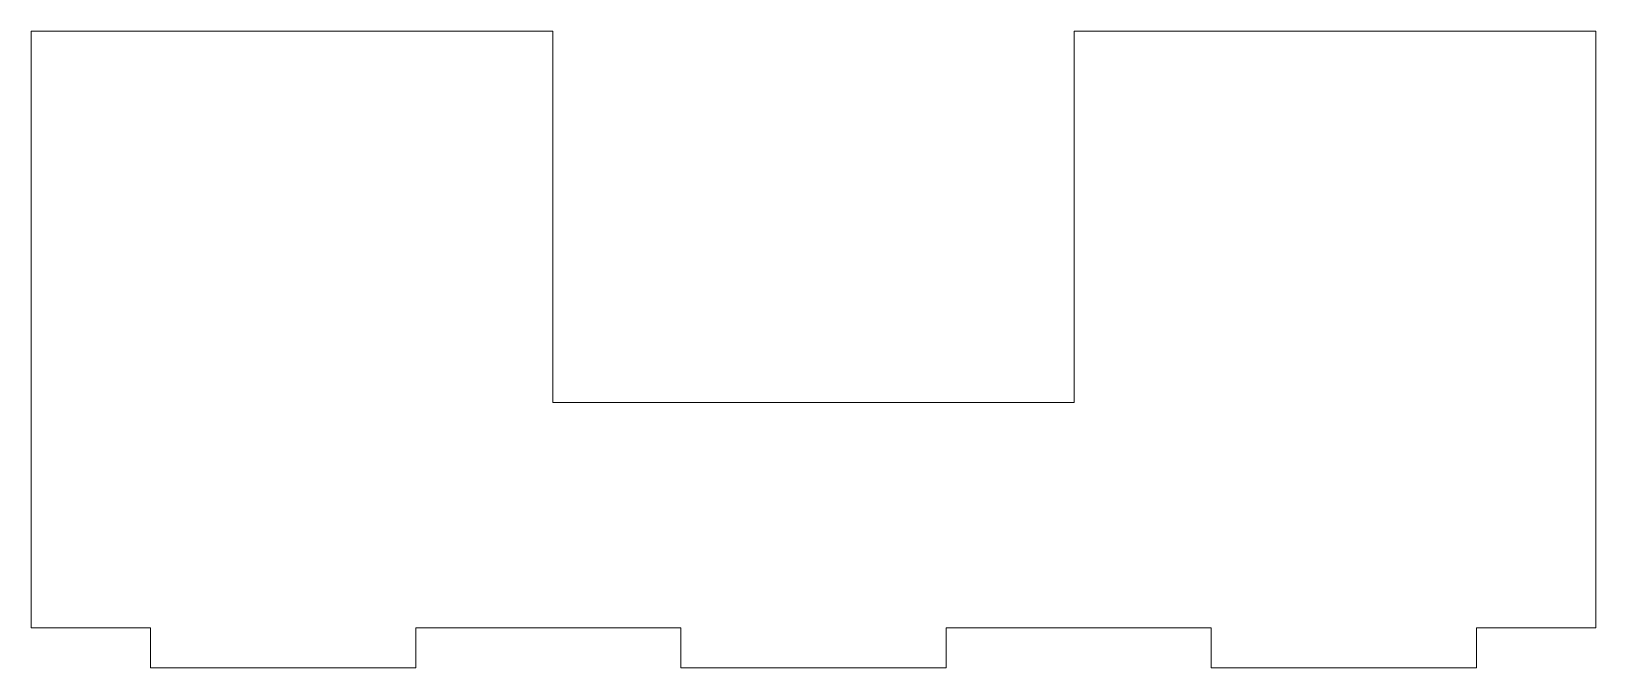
# Model space of a CAD drawing. Header units: inches. Extents: x 0.01 to 6.51, y 0 to 5.6.
# Drawn here: x 1.864 to 6.509, y 3.707 to 5.597 of the extents above; entities outside this region: 2.
import ezdxf

# ---------------------------------------------------------------- set-up
doc = ezdxf.new("R2010")
doc.units = ezdxf.units.IN
doc.header["$MEASUREMENT"] = 0
doc.styles.add('SLDTEXTSTYLE0', font='TXT', dxfattribs={"width": 0.7})

msp = doc.modelspace()

# ---------------------------------------------------------------- linework, layer by layer
at = {"color": 7, "linetype": 'Continuous', "lineweight": 15}
for p, q in [((1.8635, 5.5968), (1.8635, 3.8252)), ((3.4121, 5.5968), (1.8635, 5.5968)), ((3.4121, 4.4945), (3.4121, 5.5968)), ((4.9606, 5.5968), (4.9606, 4.4945)), ((6.5092, 5.5968), (4.9606, 5.5968)), ((6.5092, 3.8252), (6.5092, 5.5968)), ((4.9606, 4.4945), (3.4121, 4.4945)), ((1.8635, 3.8252), (2.2179, 3.8252)), ((2.2179, 3.8252), (2.2179, 3.7071)), ((3.0053, 3.8252), (3.7927, 3.8252)), ((3.0053, 3.7071), (3.0053, 3.8252)), ((3.7927, 3.8252), (3.7927, 3.7071)), ((4.5801, 3.8252), (5.3675, 3.8252)), ((4.5801, 3.7071), (4.5801, 3.8252)), ((5.3675, 3.8252), (5.3675, 3.7071)), ((6.1549, 3.8252), (6.5092, 3.8252)), ((6.1549, 3.7071), (6.1549, 3.8252)), ((2.2179, 3.7071), (3.0053, 3.7071)), ((3.7927, 3.7071), (4.5801, 3.7071)), ((5.3675, 3.7071), (6.1549, 3.7071))]:
    msp.add_line(p, q, dxfattribs=at)

# ---------------------------------------------------------------- texts
at = {"color": 7, "linetype": 'Continuous', "char_height": 0.14705, "attachment_point": 1, "style": 'SLDTEXTSTYLE0'}
for s, insert in [('SOLIDWORKS Educational Product.', (0, 0.4101)), ('For Instructional Use Only.', (0, 0.1896))]:
    msp.add_mtext(s, dxfattribs=dict(at, insert=insert))

doc.saveas('drawing.dxf')
